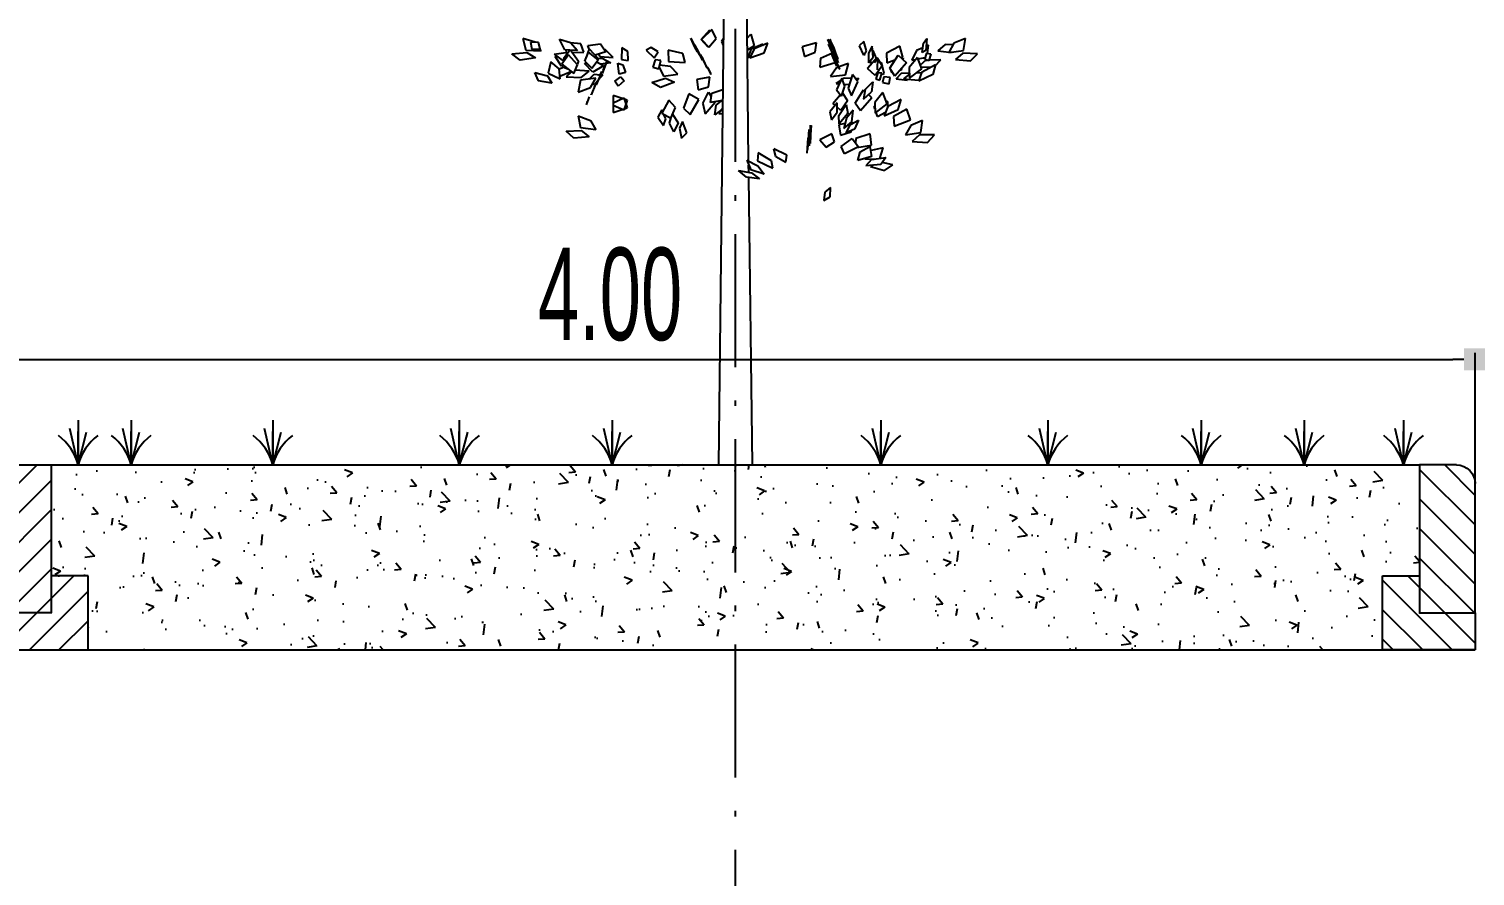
# Model space of a CAD drawing. Header units: millimetres. Extents: x 563079 to 571925, y 2063830 to 2067381.
# Drawn here: x 570908.63 to 570947.73, y 2066908.88 to 2066931.79 of the extents above; entities that cross this region are included whole.
import ezdxf

# ---------------------------------------------------------------- set-up
doc = ezdxf.new("R2010")
doc.units = ezdxf.units.MM
doc.header["$MEASUREMENT"] = 0
doc.linetypes.add('ACAD_ISO10W100', pattern=[18.5, 12, -3, 0.5, -3])
for name, color, linetype in [('CONGDOC', 4, 'Continuous'), ('LONGDUONG', 7, 'Continuous'), ('moi', 7, 'Continuous'), ('SO', 48, 'Continuous')]:
    doc.layers.add(name, color=color, linetype=linetype)
doc.styles.add('CHUKICHTHUOC', font='', dxfattribs={"width": 0.7})
doc.styles.get('CHUKICHTHUOC').set_extended_font_data('.VnArial NarrowH')
doc.dimstyles.new('TNDH', dxfattribs={"dimscale": 0, "dimtxt": 2.5, "dimasz": 0.6, "dimexe": 0.18, "dimexo": 0.0625, "dimgap": 0.2, "dimtad": 1, "dimlfac": 0.1, "dimzin": 0, "dimdsep": 46, "dimtxsty": 'CHUKICHTHUOC', "dimblk": 'BOXFILLED', "dimcen": 0.09, "dimclrd": 8, "dimclre": 8, "dimclrt": 4, "dimadec": 0, "dimazin": 0, "dimtfac": 1, "dimtofl": 0, "dimtmove": 2, "dimatfit": 3, "dimfxl": 1, "dimtolj": 1, "dimtzin": 0, "dimarcsym": 2})
pattern_1 = [(45, (-571259.84635, -2068379.19696), (-0.39952322319, 0.39952322319), [])]

# ---------------------------------------------------------------- blocks, each defined once
blk = doc.blocks.new('A$C4AE13D6C')
at = {"linetype": 'Continuous'}
h = blk.add_hatch(dxfattribs=at)
h.set_pattern_fill('ANSI31', color=8, scale=4.520089, style=0)
h.set_pattern_definition(pattern_1)
h.paths.add_polyline_path([(3.222, 5), (2.222, 5, 0.414214), (1.722, 4.5), (1.722, 1), (3.222, 1), (3.222, 2)])
h = blk.add_hatch(dxfattribs=at)
h.set_pattern_fill('ANSI31', color=8, scale=4.520089, style=0)
h.set_pattern_definition(pattern_1)
h.paths.add_polyline_path([(3.222, 1), (1.722, 1), (1.722, 0), (4.222, 0), (4.222, 2), (3.222, 2)])
at = {"color": 4}
for p, q in [((2.222, 5), (3.222, 5)), ((3.222, 5), (3.222, 1)), ((1.722, 1), (1.722, 4.5)), ((4.222, 2), (3.222, 2)), ((4.222, 0), (4.222, 2)), ((3.222, 1), (1.722, 1)), ((1.722, 1), (1.722, 0)), ((1.722, 0), (4.222, 0))]:
    blk.add_line(p, q, dxfattribs=at)
at = {"color": 1, "linetype": 'Continuous', "const_width": 0.05}
blk.add_lwpolyline([(1.722, 1), (3.222, 1), (3.222, 2)], dxfattribs=at)
at = {"color": 4}
blk.add_arc((2.222, 4.5), 0.5, 90, 180, dxfattribs=at)
blk = doc.blocks.new('A$C1BB84E8D')
at = {"color": 3, "linetype": 'Continuous'}
for p, q in [((7.09, 16.15), (7.09, 0)), ((7.09, 0), (4.08, 13.14)), ((7.09, 0), (7.09, 12.04)), ((7.09, 0), (10.11, 11.77)), ((3.95, 0), (12.03, 0))]:
    blk.add_line(p, q, dxfattribs=at)
for centre, start, end in [((-11.97, -5.1), 14.9748, 52.6561), ((26.16, -5.1), 127.3439, 165.0252)]:
    blk.add_arc(centre, 19.74, start, end, dxfattribs=at)
blk = doc.blocks.new('_BoxFilled')
at = {"color": 0, "linetype": 'ByBlock', "lineweight": -2}
blk.add_line((-0.5, 0), (-1, 0), dxfattribs=at)
at = {"color": 0, "linetype": 'ByBlock'}
blk.add_solid([(-0.5, 0.5), (0.5, 0.5), (-0.5, -0.5), (0.5, -0.5)], dxfattribs=at)
blk = doc.blocks.new('*D127')
at = {"layer": 'CONGDOC', "color": 8, "linetype": 'Continuous', "lineweight": -2, "transparency": 16777216}
for p, q in [((570947.726, 2066918.124), (570947.726, 2066923.035)), ((571047.726, 2066919.683), (571047.726, 2066923.035)), ((571047.126, 2066922.855), (570948.326, 2066922.855))]:
    blk.add_line(p, q, dxfattribs=at)
at = {"layer": 'Defpoints', "color": 0, "linetype": 'Continuous', "transparency": 16777216}
for p in [(570947.726, 2066922.855), (571047.726, 2066919.62), (570947.726, 2066918.062)]:
    blk.add_point(p, dxfattribs=at)
at = {"layer": 'CONGDOC', "color": 8, "linetype": 'Continuous', "lineweight": -2, "transparency": 16777216, "xscale": 0.6, "yscale": 0.6, "zscale": 0.6, "rotation": 180}
blk.add_blockref('_BoxFilled', (570947.726, 2066922.855), dxfattribs=at)
at = {"layer": 'CONGDOC', "color": 8, "linetype": 'Continuous', "lineweight": -2, "transparency": 16777216, "xscale": 0.6, "yscale": 0.6, "zscale": 0.6}
blk.add_blockref('_BoxFilled', (571047.726, 2066922.855), dxfattribs=at)
at = {"layer": 'CONGDOC', "color": 4, "linetype": 'Continuous', "transparency": 16777216, "insert": (570997.726, 2066924.331), "char_height": 2.5, "attachment_point": 5, "style": 'CHUKICHTHUOC'}
blk.add_mtext('\\A1;10.00', dxfattribs=at)
blk = doc.blocks.new('fsdfasdfsdf')
at = {"color": 99, "linetype": 'ByBlock'}
for p, q in [((593244.4, 2066718), (593233.1, 2067687.6)), ((593163, 2067439.2), (593142.2, 2065691.4)), ((592522.5, 2067120.8), (592480.9, 2067133.2)), ((592480.9, 2067133.2), (592491, 2067094)), ((592533.8, 2067119.4), (592507.7, 2067120.3)), ((592507.7, 2067120.3), (592511.8, 2067097.1)), ((592523.1, 2067119.4), (592522.5, 2067120.8)), ((592539.8, 2067098.5), (592533.8, 2067119.4)), ((592623, 2067094.9), (592605.2, 2067131)), ((592605.2, 2067131), (592642.1, 2067119.9)), ((592642.1, 2067119.9), (592666.4, 2067092.2)), ((593062.5, 2067103.8), (593048.8, 2067133.7)), ((593048.8, 2067133.7), (593057.1, 2067118.5)), ((593083.9, 2067130.1), (593113.6, 2067162.2)), ((593107.1, 2067103.8), (593083.9, 2067130.1)), ((593120.1, 2067163.1), (593085.1, 2067129.7)), ((593085.1, 2067129.7), (593109.4, 2067103.8)), ((593109.4, 2067103.8), (593134.4, 2067133.2)), ((593113.6, 2067162.2), (593114.8, 2067158.2)), ((593134.4, 2067133.2), (593120.1, 2067163.1)), ((593159.4, 2067133.2), (593152.3, 2067122.5)), ((593152.3, 2067122.5), (593158.8, 2067109.2)), ((593158.2, 2067122.5), (593158.8, 2067123.9)), ((593158.8, 2067120.3), (593158.2, 2067122.5)), ((593239.1, 2067134.6), (593251.6, 2067147.1)), ((593240.3, 2067135.5), (593239.1, 2067138.2)), ((593251.6, 2067147.1), (593262.9, 2067107.8)), ((593525.7, 2067108.7), (593512.6, 2067129.2)), ((593528.7, 2067091.3), (593512.6, 2067129.2)), ((593534, 2067099.8), (593518.6, 2067131)), ((593518.6, 2067131), (593531, 2067094.4)), ((593633.3, 2067122.5), (593617.9, 2067108.3)), ((593642.8, 2067090.9), (593633.3, 2067122.5)), ((593835.5, 2067117.6), (593846.2, 2067133.2)), ((593846.2, 2067133.2), (593843.8, 2067092.7)), ((593977.6, 2067133.2), (593938.4, 2067117.6)), ((593971.1, 2067092.7), (593977.6, 2067133.2)), ((592444.6, 2067081.1), (592495.2, 2067086)), ((592472, 2067059.2), (592444.6, 2067081.1)), ((592491, 2067094), (592543.3, 2067090.9)), ((592495.2, 2067086), (592523.7, 2067067.2)), ((592511.8, 2067097.1), (592539.8, 2067098.5)), ((592543.3, 2067090.9), (592538, 2067098)), ((592586.8, 2067079.7), (592626.6, 2067085.1)), ((592586.8, 2067079.7), (592614.1, 2067060.1)), ((592611.7, 2067040), (592590.9, 2067072.6)), ((592590.9, 2067072.6), (592596.9, 2067072.1)), ((592635.5, 2067077.5), (592613.5, 2067045.8)), ((592618.9, 2067065.9), (592641.5, 2067096.2)), ((592639.7, 2067093.6), (592623, 2067094.9)), ((592626.6, 2067085.1), (592630.8, 2067082)), ((592628.4, 2067085.5), (592627.2, 2067094.4)), ((592628.4, 2067085.5), (592633.1, 2067085.5)), ((592665.8, 2067044.1), (592635.5, 2067077.5)), ((592641.5, 2067096.2), (592669.4, 2067056.1)), ((592677.7, 2067115), (592642.7, 2067118.5)), ((592666.4, 2067092.2), (592643.2, 2067093.6)), ((592648, 2067086), (592687.8, 2067087.3)), ((592687.8, 2067087.3), (592677.7, 2067115)), ((592690.8, 2067056.1), (592702.7, 2067086.9)), ((592705.7, 2067097.6), (592693.8, 2067066.8)), ((592700.9, 2067109.2), (592744.3, 2067114.5)), ((592705.7, 2067096.7), (592700.9, 2067109.2)), ((592736, 2067061), (592702.7, 2067086.9)), ((592705.7, 2067097.6), (592737.2, 2067064.6)), ((592761.6, 2067088.2), (592725.3, 2067076.2)), ((592736.6, 2067079.7), (592741.4, 2067072.6)), ((592741.4, 2067072.6), (592786.6, 2067068.6)), ((592744.3, 2067114.5), (592761.6, 2067088.2)), ((592761, 2067094.4), (592756.2, 2067095.3)), ((592786.6, 2067068.6), (592761, 2067094.4)), ((592816.3, 2067101.1), (592814.5, 2067062.3)), ((592836.5, 2067089.5), (592816.3, 2067101.1)), ((592837.7, 2067058.3), (592836.5, 2067089.5)), ((592915, 2067102.5), (592897.8, 2067094)), ((592897.8, 2067094), (592925.1, 2067068.1)), ((592938.8, 2067088.2), (592915, 2067102.5)), ((592925.1, 2067068.1), (592938.8, 2067088.2)), ((593022, 2067082), (592972.7, 2067093.6)), ((592972.7, 2067093.6), (592973.3, 2067055.2)), ((593030.4, 2067051.6), (593022, 2067082)), ((593057.1, 2067118.5), (593071.4, 2067088.2)), ((593075, 2067088.6), (593062.5, 2067111.4)), ((593077.9, 2067077.5), (593062.5, 2067111.4)), ((593071.4, 2067088.2), (593062.5, 2067103.8)), ((593088.6, 2067059.7), (593075, 2067088.6)), ((593077.9, 2067077.5), (593088.6, 2067059.7)), ((593090.4, 2067063.2), (593082.1, 2067077.9)), ((593082.1, 2067077.9), (593099.3, 2067040.9)), ((593107.1, 2067103.8), (593107.7, 2067105.1)), ((593262.9, 2067107.8), (593239.7, 2067093.1)), ((593252.8, 2067098), (593241.5, 2067069)), ((593241.5, 2067069), (593251, 2067072.1)), ((593263.5, 2067097.6), (593248.6, 2067067.7)), ((593248.6, 2067067.7), (593297.4, 2067084.6)), ((593252.8, 2067098), (593292.6, 2067115.4)), ((593309.2, 2067116.7), (593263.5, 2067097.6)), ((593292.6, 2067115.4), (593290.2, 2067108.7)), ((593297.4, 2067084.6), (593309.2, 2067116.7)), ((593473.4, 2067118.1), (593425.8, 2067104.3)), ((593425.8, 2067104.3), (593432.9, 2067072.1)), ((593432.9, 2067072.1), (593469.8, 2067086.9)), ((593469.8, 2067086.9), (593473.4, 2067118.1)), ((593487, 2067066.3), (593527.5, 2067084.6)), ((593535.8, 2067066.3), (593514.4, 2067113.6)), ((593514.4, 2067113.6), (593522.1, 2067106)), ((593542.3, 2067039.1), (593524.5, 2067082.4)), ((593524.5, 2067082.4), (593535.2, 2067066.8)), ((593528.7, 2067091.3), (593545.3, 2067061.4)), ((593531, 2067094.4), (593545.9, 2067063.7)), ((593545.9, 2067063.7), (593534, 2067099.8)), ((593536.4, 2067077.1), (593547.1, 2067051.2)), ((593537.6, 2067075.3), (593537.6, 2067073.9)), ((593545.3, 2067061.4), (593539.4, 2067075.7)), ((593617.9, 2067108.3), (593632.7, 2067076.2)), ((593632.7, 2067076.2), (593642.8, 2067090.9)), ((593637.5, 2067075.3), (593634.5, 2067079.3)), ((593637.5, 2067075.3), (593635.7, 2067080.6)), ((593661.9, 2067107.4), (593650, 2067083.3)), ((593650, 2067083.3), (593650, 2067051.2)), ((593664.8, 2067069.9), (593661.9, 2067107.4)), ((593663.1, 2067090.4), (593664.2, 2067092.7)), ((593664.2, 2067092.7), (593675.5, 2067065.9)), ((593755.2, 2067107.4), (593710, 2067083.3)), ((593710, 2067083.3), (593711.2, 2067051.2)), ((593721.3, 2067032.5), (593749.3, 2067077.1)), ((593749.3, 2067077.1), (593777.8, 2067050.7)), ((593765.9, 2067069.9), (593755.2, 2067107.4)), ((593811.7, 2067092.7), (593795.7, 2067060.1)), ((593833.1, 2067101.6), (593811.7, 2067092.7)), ((593830.7, 2067085.5), (593835.5, 2067117.6)), ((593843.8, 2067092.7), (593830.7, 2067085.5)), ((593840.3, 2067062.3), (593846.8, 2067083.3)), ((593852.2, 2067110.1), (593844.4, 2067106.5)), ((593846.8, 2067083.3), (593859.9, 2067081.5)), ((593848.6, 2067082.9), (593852.2, 2067110.1)), ((593859.9, 2067081.5), (593853.3, 2067057.9)), ((593908.6, 2067112.7), (593884.3, 2067091.3)), ((593884.3, 2067091.3), (593922.3, 2067087.3)), ((593934.8, 2067111.4), (593908.6, 2067112.7)), ((593938.4, 2067117.6), (593921.1, 2067085.5)), ((593921.1, 2067085.5), (593971.1, 2067092.7)), ((593930.6, 2067086.9), (593931.8, 2067086.9)), ((593931.8, 2067086.9), (593931.8, 2067086.9)), ((593968.7, 2067083.3), (593943.1, 2067062.3)), ((594018.1, 2067081.5), (593968.7, 2067083.3)), ((593993.7, 2067057.9), (594018.1, 2067081.5)), ((592523.7, 2067067.2), (592472, 2067059.2)), ((592576.1, 2067054.3), (592567.1, 2067015.5)), ((592604, 2067030.2), (592576.1, 2067054.3)), ((592618.3, 2067034.7), (592604, 2067029.3)), ((592607.6, 2066996.8), (592604, 2067030.2)), ((592606.4, 2067005.7), (592643.8, 2067021.8)), ((592618.9, 2067041.4), (592611.7, 2067040)), ((592613.5, 2067045.8), (592653.4, 2067015.1)), ((592614.1, 2067060.1), (592622.4, 2067061.4)), ((592633.7, 2067029.8), (592618.3, 2067034.7)), ((592623.6, 2067060.6), (592618.9, 2067065.9)), ((592653.4, 2067015.1), (592665.8, 2067044.1)), ((592705.7, 2067022.2), (592658.1, 2067026.2)), ((592669.4, 2067056.1), (592664.7, 2067044.9)), ((592678.9, 2067001.2), (592705.7, 2067022.2)), ((592690.2, 2067048.1), (592696.8, 2067049.8)), ((592717.6, 2067019.1), (592690.2, 2067048.1)), ((592690.8, 2067056.1), (592714.6, 2067032.5)), ((592694.4, 2067065.5), (592693.8, 2067066.8)), ((592714.6, 2067032.5), (592736, 2067061)), ((592753.9, 2067040.9), (592717.6, 2067019.1)), ((592747.9, 2067021.8), (592729.5, 2066976.7)), ((592753.9, 2067040.9), (592730.1, 2067053.4)), ((592737.2, 2067064.6), (592734.8, 2067061.4)), ((592736, 2067065.5), (592749.1, 2067066.8)), ((592740.8, 2067006.1), (592747.9, 2067021.8)), ((592778.2, 2067050.3), (592744.3, 2067045.8)), ((592749.1, 2067066.8), (592778.2, 2067050.3)), ((592761.6, 2067047.6), (592749.1, 2067014.6)), ((592753.3, 2067024.9), (592765.7, 2067055.6)), ((592765.7, 2067055.6), (592761.6, 2067047.6)), ((592802.6, 2067049.4), (592819.3, 2067044.5)), ((592807.4, 2067011.9), (592802.6, 2067049.4)), ((592814.5, 2067062.3), (592837.7, 2067058.3)), ((592819.3, 2067044.5), (592828.2, 2067018.2)), ((592928.7, 2067061.4), (592920.9, 2067035.6)), ((592920.9, 2067035.6), (592940.6, 2067030.7)), ((592947.7, 2067058.8), (592928.7, 2067061.4)), ((592940.6, 2067030.7), (592947.7, 2067058.8)), ((592941.8, 2067035.6), (592956.6, 2067006.1)), ((592979.8, 2067038.3), (592943.5, 2067042.3)), ((592973.3, 2067055.2), (593030.4, 2067051.6)), ((593005.4, 2067012.4), (592979.8, 2067038.3)), ((593104.7, 2067033.8), (593090.4, 2067063.2)), ((593099.3, 2067040.9), (593104.7, 2067033.8)), ((593107.1, 2067034.2), (593105.9, 2067033.3)), ((593105.9, 2067033.3), (593117.2, 2067011.5)), ((593117.2, 2067014.6), (593107.1, 2067034.2)), ((593487, 2067066.3), (593484.7, 2067036.5)), ((593484.7, 2067036.5), (593537, 2067051.6)), ((593541.2, 2067034.2), (593520.9, 2067004.4)), ((593547.1, 2067051.2), (593535.8, 2067066.3)), ((593552.5, 2067029.8), (593537, 2067064.1)), ((593541.2, 2067054.8), (593540, 2067060.1)), ((593545.3, 2067035.6), (593541.2, 2067034.2)), ((593542.3, 2067039.1), (593552.5, 2067029.8)), ((593582.2, 2067048.1), (593548.9, 2067036.9)), ((593571.5, 2067009.7), (593582.2, 2067048.1)), ((593678.5, 2067069), (593645.8, 2067031.6)), ((593672.6, 2067007.9), (593645.8, 2067031.6)), ((593650, 2067051.2), (593664.8, 2067069.9)), ((593659.5, 2067047.2), (593655.9, 2067058.8)), ((593669.6, 2067051.6), (593680.3, 2067067.2)), ((593695.2, 2067040.5), (593672.6, 2067007.9)), ((593679.7, 2067066.3), (593678.5, 2067069)), ((593680.3, 2067067.2), (593678.5, 2067026.7)), ((593679.7, 2067065.9), (593695.2, 2067040.5)), ((593682.7, 2067022.2), (593682.7, 2067016.8)), ((593694, 2067052.1), (593690.4, 2067048.1)), ((593702.9, 2067014.2), (593694, 2067052.1)), ((593711.2, 2067051.2), (593738.6, 2067060.6)), ((593738.6, 2067006.1), (593721.3, 2067032.5)), ((593726.1, 2067024), (593724.9, 2067020)), ((593777.8, 2067050.7), (593738.6, 2067006.1)), ((593761.2, 2067026.7), (593755.2, 2067025.3)), ((593759.4, 2067067.7), (593765.9, 2067069.9)), ((593761.2, 2067026.7), (593761.8, 2067032.5)), ((593761.8, 2067064.6), (593766.5, 2067067.2)), ((593766.5, 2067067.2), (593765.3, 2067061.4)), ((593814.7, 2067068.6), (593787.3, 2067034.7)), ((593787.3, 2067034.7), (593788.5, 2066998.6)), ((593788.5, 2066998.6), (593829.6, 2067030.2)), ((593795.7, 2067060.1), (593809.9, 2067062.3)), ((593829.6, 2067030.2), (593814.7, 2067068.6)), ((593816.5, 2067063.7), (593842, 2067068.6)), ((593843.8, 2067060.1), (593824.2, 2067043.2)), ((593826.6, 2067037.4), (593859.3, 2067035.6)), ((593831.3, 2067020.4), (593875.9, 2067044.9)), ((593853.3, 2067057.9), (593840.3, 2067062.3)), ((593843.8, 2067060.1), (593846.2, 2067060.1)), ((593894.4, 2067060.6), (593853.9, 2067060.1)), ((593875.9, 2067044.9), (593866.4, 2067011.5)), ((593874.2, 2067040), (593894.4, 2067060.6)), ((593943.1, 2067062.3), (593993.7, 2067057.9)), ((592521.9, 2067017.7), (592564.8, 2067007)), ((592534.4, 2066989.6), (592521.9, 2067017.7)), ((592579.6, 2066981.6), (592534.4, 2066989.6)), ((592564.8, 2067007), (592579.6, 2066981.6)), ((592567.1, 2067015.5), (592607.6, 2066996.8)), ((592646.2, 2067020), (592627.8, 2067003)), ((592627.8, 2067003), (592678.9, 2067001.2)), ((592676, 2066991.9), (592668.8, 2066951.3)), ((592727.7, 2066998.6), (592676, 2066991.9)), ((592705.1, 2066995.4), (592722.9, 2067012.4)), ((592709.8, 2066966.9), (592727.7, 2066998.6)), ((592726.5, 2066978.9), (592712.2, 2066942.8)), ((592722.3, 2066978), (592716.4, 2066978.9)), ((592734.8, 2066991.4), (592722.3, 2066978)), ((592722.9, 2067012.4), (592742.6, 2067010.2)), ((592726.5, 2066978.9), (592722.9, 2066970.5)), ((592729.5, 2066976.7), (592733.6, 2066985.6)), ((592752.1, 2067009.7), (592736.6, 2066993.2)), ((592742.6, 2067010.2), (592743.1, 2067010.2)), ((592743.1, 2067010.2), (592752.1, 2067009.7)), ((592792.5, 2066989.2), (592812.7, 2067003.5)), ((592803.8, 2066972.2), (592792.5, 2066989.2)), ((592824, 2066989.6), (592803.8, 2066972.2)), ((592828.2, 2067018.2), (592807.4, 2067011.9)), ((592812.7, 2067003.5), (592824, 2066989.6)), ((592917.4, 2066984.3), (592963.2, 2066998.6)), ((592947.1, 2066967.8), (592917.4, 2066984.3)), ((592993.5, 2066985.2), (592947.1, 2066967.8)), ((592956.6, 2067006.1), (593005.4, 2067012.4)), ((592963.2, 2066998.6), (592993.5, 2066985.2)), ((593113.6, 2067002.6), (593069, 2066994.5)), ((593069, 2066994.5), (593073.8, 2066959.3)), ((593108.3, 2066970), (593113.6, 2067002.6)), ((593117.2, 2067011.5), (593117.2, 2067014.6)), ((593520.9, 2067004.4), (593571.5, 2067009.7)), ((593540, 2066980.7), (593554.8, 2066991)), ((593540, 2066980.7), (593550.1, 2066979.4)), ((593559, 2066999), (593541.2, 2066959.8)), ((593569.7, 2066971.4), (593559, 2066999)), ((593560.2, 2066994.5), (593568.5, 2066999.9)), ((593584, 2066975.8), (593566.7, 2066977.6)), ((593568.5, 2066999.9), (593591.1, 2066998.6)), ((593595.9, 2067011.5), (593581, 2066965.6)), ((593592.3, 2066939.7), (593613.7, 2066986.5)), ((593613.7, 2066986.5), (593595.9, 2067011.5)), ((593605.4, 2066997.7), (593617.3, 2066997.2)), ((593617.3, 2066997.2), (593610.1, 2066991.4)), ((593638.7, 2066960.2), (593664.2, 2066987)), ((593664.2, 2066987), (593659.5, 2066953.1)), ((593680.9, 2067017.3), (593674.4, 2066996.3)), ((593674.4, 2066996.3), (593687.4, 2066991.9)), ((593694.6, 2067015.5), (593680.9, 2067017.3)), ((593687.4, 2066991.9), (593694.6, 2067015.5)), ((593692.8, 2067011), (593702.9, 2067014.2)), ((593701.1, 2067003.9), (593696.4, 2066984.7)), ((593696.4, 2066984.7), (593719.5, 2066979.4)), ((593723.1, 2067001.2), (593701.1, 2067003.9)), ((593719.5, 2066979.4), (593723.1, 2067001.2)), ((593724.9, 2067020), (593728.5, 2067020.4)), ((593742.7, 2066996.3), (593761.8, 2067017.3)), ((593742.7, 2066996.3), (593780.2, 2066991.9)), ((593761.8, 2067017.3), (593787.9, 2067016)), ((593787.9, 2067012.4), (593767.7, 2066996.3)), ((593767.7, 2066996.3), (593818.3, 2066991.9)), ((593782, 2066995), (593780.2, 2066991.9)), ((593829.6, 2067016), (593811.7, 2067016.4)), ((593818.3, 2066991.9), (593821.8, 2066995)), ((593819.4, 2066988.7), (593831.3, 2067020.4)), ((593866.4, 2067011.5), (593819.4, 2066988.7)), ((592668.8, 2066951.3), (592709.8, 2066966.9)), ((592705.7, 2066935.7), (592695.6, 2066908.5)), ((592702.7, 2066926.8), (592705.7, 2066935.7)), ((592712.2, 2066942.8), (592712.2, 2066943.7)), ((592834.1, 2066924.1), (592786.6, 2066940.1)), ((592786.6, 2066940.1), (592786.6, 2066882.6)), ((592786.6, 2066915.6), (592822.8, 2066932.6)), ((592822.8, 2066932.6), (592834.1, 2066898.7)), ((592834.1, 2066924.1), (592822.8, 2066890.2)), ((592975.1, 2066924.1), (592950.7, 2066880.8)), ((592997.1, 2066900), (592975.1, 2066924.1)), ((593042.8, 2066946.4), (593024.4, 2066897.3)), ((593076.1, 2066926.8), (593042.8, 2066946.4)), ((593046.4, 2066875.5), (593076.1, 2066926.8)), ((593073.8, 2066959.3), (593108.3, 2066970)), ((593089.2, 2066912.9), (593108.9, 2066951.3)), ((593108.9, 2066951.3), (593117.8, 2066936.6)), ((593116, 2066916.5), (593119.6, 2066947.7)), ((593119.6, 2066947.7), (593157, 2066961.1)), ((593529.3, 2066913.4), (593554.2, 2066942.4)), ((593541.2, 2066959.8), (593557.8, 2066937.9)), ((593557.8, 2066937.9), (593569.7, 2066971.4)), ((593562, 2066949.5), (593578.6, 2066922.3)), ((593581, 2066965.6), (593592.3, 2066939.7)), ((593604.8, 2066914.7), (593632.7, 2066958.9)), ((593661.3, 2066932.6), (593622, 2066888)), ((593638.7, 2066960.2), (593632.7, 2066927.6)), ((593632.7, 2066958.9), (593637.5, 2066954)), ((593632.7, 2066927.6), (593659.5, 2066953.1)), ((593661.3, 2066932.6), (593649.4, 2066943.3)), ((593697.5, 2066950.4), (593670.8, 2066916.5)), ((593713, 2066912.5), (593697.5, 2066950.4)), ((593759.4, 2066926.8), (593714.8, 2066902.7)), ((593749.9, 2066893.3), (593759.4, 2066926.8)), ((592699.1, 2066920.1), (592695.6, 2066908.5)), ((592822.8, 2066890.2), (592786.6, 2066906.7)), ((592786.6, 2066882.6), (592834.1, 2066898.7)), ((592950.7, 2066891.5), (592937.6, 2066866.6)), ((592953.1, 2066885.7), (592950.7, 2066891.5)), ((592950.7, 2066880.8), (592981.6, 2066863.9)), ((592964.9, 2066861.6), (592957.2, 2066876.8)), ((592981.6, 2066863.9), (592997.1, 2066900)), ((592987, 2066877.3), (593006.6, 2066847.8)), ((593024.4, 2066897.3), (593046.4, 2066875.5)), ((593089.2, 2066912.9), (593097, 2066878.1)), ((593097, 2066878.1), (593130.9, 2066917.4)), ((593156.4, 2066923.6), (593116, 2066916.5)), ((593130.9, 2066917.4), (593129.7, 2066918.7)), ((593129.7, 2066875), (593135, 2066908)), ((593154.6, 2066894.2), (593129.7, 2066875)), ((593135, 2066908), (593152.3, 2066922.7)), ((593156.4, 2066896.4), (593143.9, 2066879)), ((593143.9, 2066879), (593156.4, 2066878.6)), ((593156.4, 2066878.6), (593157.6, 2066878.6)), ((593157.6, 2066878.6), (593159.4, 2066878.6)), ((593544.1, 2066915.2), (593518.6, 2066885.3)), ((593518.6, 2066885.3), (593524.5, 2066857.6)), ((593524.5, 2066857.6), (593543.5, 2066884.4)), ((593529.3, 2066913.4), (593536.4, 2066906.2)), ((593543.5, 2066884.4), (593544.1, 2066915.2)), ((593556, 2066889.7), (593543.5, 2066900.4)), ((593549.5, 2066873.2), (593573.9, 2066910.3)), ((593579.8, 2066879.5), (593550.1, 2066844.3)), ((593578.6, 2066922.3), (593556, 2066889.7)), ((593573.9, 2066910.3), (593579.8, 2066879.5)), ((593597.6, 2066890.6), (593575.6, 2066863.4)), ((593593.5, 2066850.9), (593597.6, 2066890.6)), ((593622, 2066888), (593604.8, 2066914.7)), ((593668.4, 2066903.1), (593670.8, 2066904)), ((593671.4, 2066894.2), (593668.4, 2066903.1)), ((593670.8, 2066916.5), (593672, 2066880.4)), ((593672, 2066880.4), (593713, 2066912.5)), ((593680.3, 2066869.7), (593674.9, 2066883.1)), ((593680.3, 2066869.7), (593707.1, 2066883.5)), ((593714.8, 2066902.7), (593702.9, 2066871)), ((593702.9, 2066871), (593749.9, 2066893.3)), ((593714.8, 2066920.5), (593710, 2066918.7)), ((593714.8, 2066902.7), (593714.8, 2066920.5)), ((593779.6, 2066894.6), (593733.8, 2066868.8)), ((593791.5, 2066857.6), (593779.6, 2066894.6)), ((592668.8, 2066871.5), (592676, 2066830.9)), ((592668.8, 2066871.5), (592709.8, 2066855.8)), ((592727.7, 2066823.7), (592676, 2066830.9)), ((592709.8, 2066855.8), (592727.7, 2066823.7)), ((592937.6, 2066866.6), (592956.6, 2066838.5)), ((592956.6, 2066838.5), (592964.9, 2066861.6)), ((592976.8, 2066846.5), (592982.2, 2066866.1)), ((592991.1, 2066817.9), (592976.8, 2066846.5)), ((593006.6, 2066847.8), (592991.1, 2066817.9)), ((593021.4, 2066852.7), (593010.7, 2066829.5)), ((593010.7, 2066829.5), (593017.3, 2066796.5)), ((593035.7, 2066814.4), (593021.4, 2066852.7)), ((593453.1, 2066839.8), (593449, 2066770.2)), ((593452, 2066810.4), (593453.1, 2066839.8)), ((593452.6, 2066778.2), (593456.7, 2066838.5)), ((593550.1, 2066844.3), (593549.5, 2066873.2)), ((593570.3, 2066845.1), (593549.5, 2066841.6)), ((593549.5, 2066841.6), (593555.4, 2066806.3)), ((593575.6, 2066863.4), (593566.1, 2066828.2)), ((593566.1, 2066828.2), (593593.5, 2066850.9)), ((593574.5, 2066814.4), (593588.7, 2066842)), ((593601.8, 2066826.9), (593574.5, 2066814.4)), ((593588.7, 2066842), (593615.5, 2066856.7)), ((593595.9, 2066849.6), (593590.5, 2066848.7)), ((593595.3, 2066845.6), (593595.9, 2066849.6)), ((593615.5, 2066856.7), (593601.8, 2066826.9)), ((593733.8, 2066868.8), (593736.2, 2066837.1)), ((593736.2, 2066837.1), (593791.5, 2066857.6)), ((593792.1, 2066839.3), (593774.8, 2066807.2)), ((593831.9, 2066856.3), (593792.1, 2066839.3)), ((593826, 2066815.7), (593831.9, 2066856.3)), ((592627.8, 2066819.7), (592678.9, 2066821.5)), ((592653.4, 2066796.1), (592627.8, 2066819.7)), ((592705.7, 2066800.5), (592653.4, 2066796.1)), ((592678.9, 2066821.5), (592705.7, 2066800.5)), ((593017.3, 2066796.5), (593035.7, 2066814.4)), ((593444.8, 2066795.6), (593440.7, 2066745.7)), ((593444.2, 2066757.7), (593449, 2066825.1)), ((593449, 2066770.2), (593450.2, 2066798.3)), ((593453.7, 2066804.1), (593452.6, 2066778.2)), ((593525.1, 2066810.8), (593485.3, 2066790.7)), ((593485.3, 2066790.7), (593506.1, 2066765.3)), ((593506.1, 2066765.3), (593534.6, 2066784)), ((593534.6, 2066784), (593525.1, 2066810.8)), ((593555.4, 2066806.3), (593591.1, 2066817)), ((593557.2, 2066768.4), (593594.1, 2066795.2)), ((593591.1, 2066817), (593591.7, 2066822)), ((593594.1, 2066795.2), (593615.5, 2066766.7)), ((593607.2, 2066794.7), (593605.4, 2066779.6)), ((593654.7, 2066811.2), (593607.2, 2066794.7)), ((593659.5, 2066772.9), (593654.7, 2066811.2)), ((593774.8, 2066807.2), (593826, 2066815.7)), ((593822.4, 2066806.8), (593796.8, 2066784.5)), ((593796.8, 2066784.5), (593848.6, 2066781.8)), ((593873, 2066806.8), (593822.4, 2066806.8)), ((593848.6, 2066781.8), (593873, 2066806.8)), ((593277.1, 2066746.1), (593274.8, 2066719.4)), ((593321.7, 2066719.4), (593277.1, 2066746.1)), ((593336.6, 2066734.1), (593330.1, 2066759.5)), ((593373.5, 2066739), (593330.1, 2066759.5)), ((593336.6, 2066734.1), (593370.5, 2066714.9)), ((593370.5, 2066714.9), (593373.5, 2066739)), ((593567.9, 2066743), (593557.2, 2066768.4)), ((593615.5, 2066766.7), (593567.9, 2066743)), ((593610.1, 2066764), (593659.5, 2066772.9)), ((593613.7, 2066720.7), (593620.8, 2066749.3)), ((593660.1, 2066734.1), (593613.7, 2066720.7)), ((593620.8, 2066749.3), (593654.1, 2066768)), ((593654.1, 2066768), (593660.1, 2066734.1)), ((593658.9, 2066754.6), (593656.5, 2066751.9)), ((593699.3, 2066763.5), (593658.9, 2066754.6)), ((593659.5, 2066723.8), (593707.7, 2066730.5)), ((593687.4, 2066727.4), (593699.3, 2066763.5)), ((593707.7, 2066730.5), (593691, 2066707.3)), ((593237.3, 2066664.5), (593210.5, 2066687.3)), ((593210.5, 2066687.3), (593253.9, 2066679.2)), ((593237.9, 2066721.6), (593251.6, 2066689.5)), ((593237.9, 2066721.6), (593275.9, 2066702.4)), ((593245, 2066680.6), (593244.4, 2066705.1)), ((593296.8, 2066674.8), (593251.6, 2066689.5)), ((593274.8, 2066719.4), (593326.5, 2066694.8)), ((593275.9, 2066702.4), (593296.8, 2066674.8)), ((593326.5, 2066694.8), (593321.7, 2066719.4)), ((593638.7, 2066727.9), (593637.5, 2066726.1)), ((593637.5, 2066726.1), (593669, 2066725.2)), ((593659.5, 2066723.8), (593640.5, 2066702.9)), ((593691, 2066707.3), (593640.5, 2066702.9)), ((593664.8, 2066704.7), (593655.9, 2066699.8)), ((593655.9, 2066699.8), (593704.1, 2066686.8)), ((593731.4, 2066706.4), (593695.2, 2066713.6)), ((593704.1, 2066686.8), (593731.4, 2066706.4)), ((593280.7, 2066658.3), (593237.3, 2066664.5)), ((593245, 2066663.2), (593243.8, 2066663.2)), ((593257.5, 2065691.4), (593245, 2066663.2)), ((593253.9, 2066679.2), (593280.7, 2066658.3)), ((593502.5, 2066613.7), (593498.9, 2066585.1)), ((593498.9, 2066585.1), (593519.7, 2066598.1)), ((593521.5, 2066628.8), (593502.5, 2066613.7)), ((593519.7, 2066598.1), (593521.5, 2066628.8)), ((593142.2, 2065691.4), (593141.6, 2065691.4)), ((593141.6, 2065691.4), (593257.5, 2065691.4))]:
    blk.add_line(p, q, dxfattribs=at)
blk = doc.blocks.new('*D145')
at = {"layer": 'CONGDOC', "color": 8, "linetype": 'Continuous', "lineweight": -2, "transparency": 16777216}
for p, q in [((570907.726, 2066918.124), (570907.726, 2066923.035)), ((570947.726, 2066918.124), (570947.726, 2066923.035)), ((570908.326, 2066922.855), (570947.126, 2066922.855))]:
    blk.add_line(p, q, dxfattribs=at)
at = {"layer": 'Defpoints', "color": 0, "linetype": 'Continuous', "transparency": 16777216}
for p in [(570947.726, 2066922.855), (570907.726, 2066918.062), (570947.726, 2066918.062)]:
    blk.add_point(p, dxfattribs=at)
at = {"layer": 'CONGDOC', "color": 8, "linetype": 'Continuous', "lineweight": -2, "transparency": 16777216, "xscale": 0.6, "yscale": 0.6, "zscale": 0.6, "rotation": 180}
blk.add_blockref('_BoxFilled', (570907.726, 2066922.855), dxfattribs=at)
at = {"layer": 'CONGDOC', "color": 8, "linetype": 'Continuous', "lineweight": -2, "transparency": 16777216, "xscale": 0.6, "yscale": 0.6, "zscale": 0.6}
blk.add_blockref('_BoxFilled', (570947.726, 2066922.855), dxfattribs=at)
at = {"layer": 'CONGDOC', "color": 4, "linetype": 'Continuous', "transparency": 16777216, "insert": (570924.338, 2066924.607), "char_height": 2.5, "attachment_point": 5, "style": 'CHUKICHTHUOC'}
blk.add_mtext('\\A1;4.00', dxfattribs=at)

msp = doc.modelspace()

# ---------------------------------------------------------------- hatches: boundary and pattern name
at = {"layer": 'SO'}
h = msp.add_hatch(dxfattribs=at)
h.set_pattern_fill('AR-CONC', color=8, scale=0.3, style=0)
h.set_pattern_definition([(130, (1167102.1453, 1331.2798), (-2.1517805478, -0.188256405), [0.225, -2.475]), (185, (1167102.1453, 1331.2798), (0.4162540008, 2.256576401), [0.18, -1.98]), (79.5486, (1167101.966, 1331.2641), (-1.7355281451, 2.0683186262), [0.19122057, -2.103426336]), (133.8158, (1167102.1453, 1331.8798), (-3.201723146, -0.496557043), [0.3375, -3.7125]), (83.3644, (1167101.8784, 1331.8384), (-2.8039881166, 2.9223536127), [0.286830864, -3.155139]), (188.8158, (1167102.1453, 1331.8798), (-2.8039858354, 2.922355803), [0.27, -2.97]), (159, (1167101.8453, 1331.7298), (-1.7907211564, -1.207856672), [0.225, -2.475]), (214, (1167101.8453, 1331.7298), (-0.7299459958, 2.1754501351), [0.18, -1.98]), (108.5486, (1167101.696, 1331.6292), (-2.5206678857, 0.9675914901), [0.19122057, -2.103426336]), (142.5, (1167102.14526, 1331.2798), (-0.03647956595, 0.9986815615), [0, -1.956, 0, -2.01, 0, -1.9875]), (172.5, (1167102.1453, 1331.2798), (-0.7892086123, 1.18323513565), [0, -1.146, 0, -1.911, 0, -0.7575]), (212.5, (1167102.81426, 1331.2798), (-1.60146730852, -0.0676646152), [0, -0.75, 0, -2.34, 0, -3.105]), (222.5, (1167103.1143, 1331.2798), (-1.749558508, 0.300314947), [0, -0.975, 0, -1.554, 0, -2.205])])
h.paths.add_polyline_path([(570927.72639, 2066919.99947), (570909.22639, 2066919.99947), (570909.22639, 2066916.99947), (570910.22639, 2066916.99947), (570910.22639, 2066914.99947), (570927.72639, 2066914.99947)])
h.paths.add_polyline_path([(570946.22639, 2066919.99947), (570927.72639, 2066919.99947), (570927.72639, 2066914.99947), (570945.22639, 2066914.99947), (570945.22639, 2066916.99947), (570946.22639, 2066916.99947)])

# ---------------------------------------------------------------- linework, layer by layer
at = {"layer": 'LONGDUONG', "color": 6}
for p, q in [((570909.22639, 2066919.99947), (570946.22639, 2066919.99947)), ((570907.72639, 2066914.99947), (570947.72639, 2066914.99947))]:
    msp.add_line(p, q, dxfattribs=at)
at = {"layer": 'moi', "color": 5, "linetype": 'ACAD_ISO10W100', "ltscale": 0.3}
msp.add_line((570927.72639, 2066878.24444), (570927.72639, 2066944.3703), dxfattribs=at)

# ---------------------------------------------------------------- block references
at = {"color": 8, "linetype": 'Continuous', "xscale": 0.07499999995343387, "yscale": 0.07499999995343387, "zscale": 0.07499999995343387}
for p in [(570909.42401, 2066919.99947), (570910.86081, 2066919.99947), (570914.68801, 2066919.99947), (570919.7317, 2066919.99947), (570923.8615, 2066919.99947), (570931.12454, 2066919.99947), (570935.64596, 2066919.99947), (570939.79036, 2066919.99947), (570942.5751, 2066919.99947), (570945.25555, 2066919.99947)]:
    msp.add_blockref('A$C1BB84E8D', p, dxfattribs=at)
at = {"layer": 'LONGDUONG', "color": 8}
msp.add_blockref('A$C4AE13D6C', (570906.00399, 2066914.99947), dxfattribs=at)
at = {"layer": 'LONGDUONG', "color": 8, "extrusion": (0, 0, -1), "zscale": -1}
msp.add_blockref('A$C4AE13D6C', (-570949.4488, 2066914.99947), dxfattribs=at)
at = {"layer": 'SO', "color": 5, "xscale": 0.007999999914318323, "yscale": 0.007999999914318323, "zscale": 0.007999999914318323}
msp.add_blockref('fsdfasdfsdf', (566182.13012, 2050394.4683), dxfattribs=at)

# ---------------------------------------------------------------- dimensions: what is measured, and where the dimension line sits
at = {"layer": 'CONGDOC', "linetype": 'Continuous'}
dim = msp.add_linear_dim(base=(570947.72639, 2066922.85473), p1=(570907.72639, 2066918.06197), p2=(570947.72639, 2066918.06197), dimstyle='TNDH', override={"dimscale": 1}, dxfattribs=at)
dim.commit()
dim.dimension.update_dxf_attribs({"geometry": '*D145', "text_midpoint": (570924.33794, 2066924.60661), "dimtype": 160})
dim = msp.add_linear_dim(base=(570947.72639, 2066922.85473), p1=(571047.72639, 2066919.62024), p2=(570947.72639, 2066918.06197), angle=180, dimstyle='TNDH', override={"dimscale": 1}, dxfattribs=at)
dim.commit()
dim.dimension.update_dxf_attribs({"geometry": '*D127', "text_midpoint": (570997.72639, 2066924.33116)})

doc.saveas('drawing.dxf')
